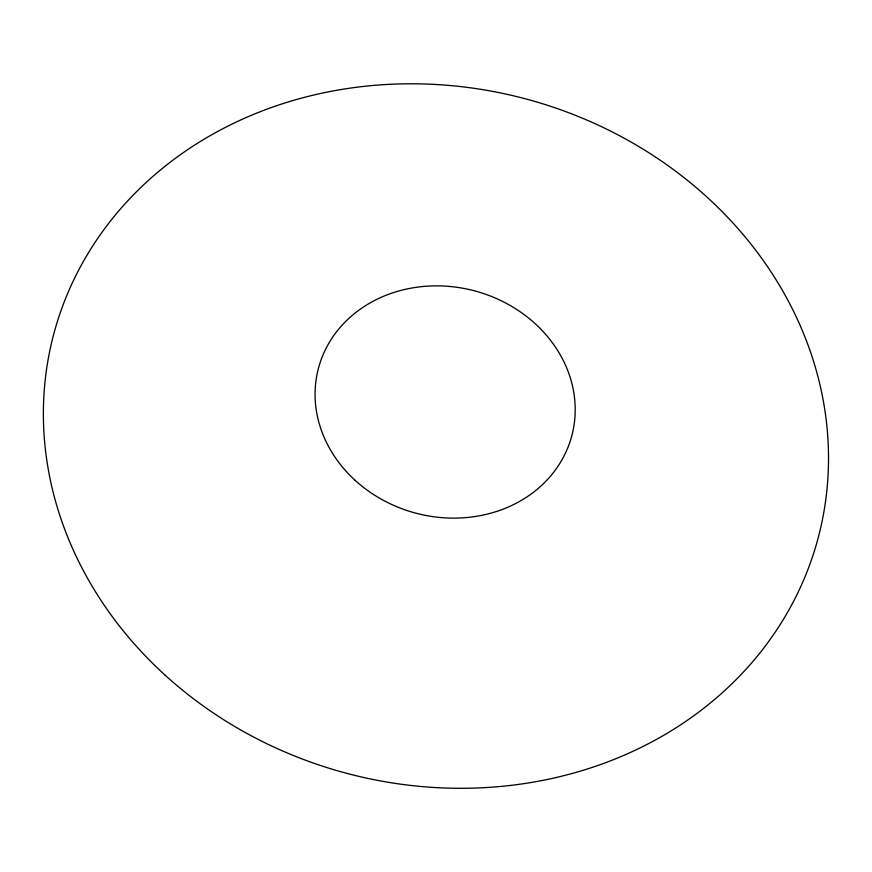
<?xml version="1.0" encoding="UTF-8"?>
<svg xmlns="http://www.w3.org/2000/svg" width="872" height="872" viewBox="0 0 872 872"><rect width="100%" height="100%" fill="white"/><g stroke="black" fill="none" stroke-linecap="round" stroke-linejoin="round"><path stroke-width="1.31" d="M165.026 675.092A395.561 348.887 15.1 0 0 817.446 540.586A395.561 348.887 15.1 0 0 325.376 92.454A395.561 348.887 15.1 0 0 165.026 675.092M355.068 480.276A131.094 114.962 15.1 0 0 571.433 437.134A131.094 114.962 15.1 0 0 408.903 288.567A131.094 114.962 15.1 0 0 355.068 480.276"/></g></svg>
